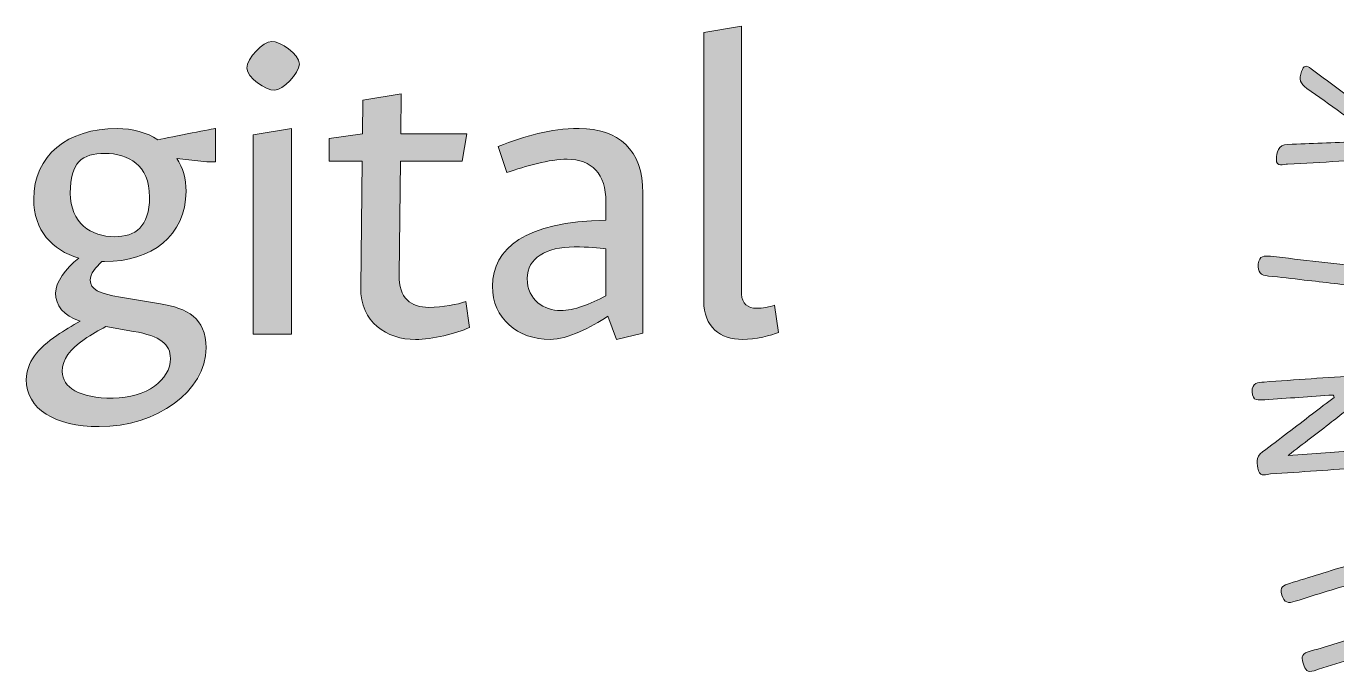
# Model space of a CAD drawing. Header units: inches. Extents: x 5 to 205, y -289 to -24.
# Drawn here: x 92.73 to 100, y -73.97 to -70.38 of the extents above; entities that cross this region are included whole.
import ezdxf

# ---------------------------------------------------------------- set-up
doc = ezdxf.new("R2010")
doc.units = ezdxf.units.IN
doc.header["$MEASUREMENT"] = 0
doc.layers.add('Capa 1', color=7, linetype='Continuous')

# ---------------------------------------------------------------- blocks, each defined once
blk = doc.blocks.new('block 16')
at = {"layer": 'Capa 1', "true_color": 0x201815}
h = blk.add_hatch(color=250, dxfattribs=at)
h.dxf.hatch_style = 2
edge = h.paths.add_edge_path()
edge.add_spline(control_points=[(96.9023, -72.0762), (96.8652, -72.0934), (96.7714, -72.1157), (96.7023, -72.1157), (96.5786, -72.1157), (96.4873, -72.0466), (96.4873, -71.9033), (96.4873, -71.9033), (96.4873, -70.4109), (96.4873, -70.4109), (96.4873, -70.4109), (96.6973, -70.3762), (96.6973, -70.3762), (96.6973, -70.3762), (96.6973, -71.8637), (96.6973, -71.8637), (96.6973, -71.9155), (96.7319, -71.9427), (96.7813, -71.9427), (96.811, -71.9427), (96.8554, -71.9353), (96.88, -71.9255), (96.88, -71.9255), (96.9023, -72.0762), (96.9023, -72.0762)], knot_values=[0, 0, 0, 0, 1, 1, 1, 2, 2, 2, 3, 3, 3, 4, 4, 4, 5, 5, 5, 6, 6, 6, 7, 7, 7, 8, 8, 8, 8], degree=3, periodic=1)
h = blk.add_hatch(color=250, dxfattribs=at)
h.dxf.hatch_style = 2
edge = h.paths.add_edge_path()
edge.add_spline(control_points=[(94.0895, -70.4603), (94.134, -70.4603), (94.2427, -70.5294), (94.2427, -70.5862), (94.2427, -70.6406), (94.1488, -70.7321), (94.1043, -70.7321), (94.0575, -70.7321), (93.9512, -70.6629), (93.9512, -70.6084), (93.9512, -70.5542), (94.0427, -70.4603), (94.0895, -70.4603)], knot_values=[0, 0, 0, 0, 1, 1, 1, 2, 2, 2, 3, 3, 3, 4, 4, 4, 4], degree=3, periodic=1)
h.paths.add_polyline_path([(94.1982, -70.9445), (94.1982, -72.086), (93.9858, -72.086), (93.9858, -70.9791)])
h = blk.add_hatch(color=250, dxfattribs=at)
h.dxf.hatch_style = 2
edge = h.paths.add_edge_path()
edge.add_spline(control_points=[(94.8872, -72.1157), (94.7267, -72.1157), (94.581, -72.0218), (94.5834, -71.8266), (94.5834, -71.8266), (94.5908, -71.1249), (94.5908, -71.1249), (94.5908, -71.1249), (94.4078, -71.1249), (94.4078, -71.1249), (94.4078, -71.1249), (94.4078, -70.9989), (94.4078, -70.9989), (94.4078, -70.9989), (94.5932, -70.9741), (94.5932, -70.9741), (94.5932, -70.9741), (94.5958, -70.7864), (94.5958, -70.7864), (94.5958, -70.7864), (94.8082, -70.7518), (94.8082, -70.7518), (94.8082, -70.7518), (94.8058, -70.9741), (94.8058, -70.9741), (94.8058, -70.9741), (95.1715, -70.9741), (95.1715, -70.9741), (95.1715, -70.9741), (95.1466, -71.1249), (95.1466, -71.1249), (95.1466, -71.1249), (94.8032, -71.1249), (94.8032, -71.1249), (94.8032, -71.1249), (94.7958, -71.7574), (94.7958, -71.7574), (94.7934, -71.8859), (94.8626, -71.9377), (94.9613, -71.9377), (95.0404, -71.9377), (95.1194, -71.9205), (95.1665, -71.9057), (95.1665, -71.9057), (95.1863, -72.049), (95.1863, -72.049), (95.1146, -72.0836), (94.9811, -72.1157), (94.8872, -72.1157)], knot_values=[0, 0, 0, 0, 1, 1, 1, 2, 2, 2, 3, 3, 3, 4, 4, 4, 5, 5, 5, 6, 6, 6, 7, 7, 7, 8, 8, 8, 9, 9, 9, 10, 10, 10, 11, 11, 11, 12, 12, 12, 13, 13, 13, 14, 14, 14, 15, 15, 15, 16, 16, 16, 16], degree=3, periodic=1)
h = blk.add_hatch(color=250, dxfattribs=at)
h.dxf.hatch_style = 2
edge = h.paths.add_edge_path()
edge.add_spline(control_points=[(93.1316, -72.5999), (92.8846, -72.5999), (92.7265, -72.5012), (92.7265, -72.338), (92.7265, -72.2466), (92.7931, -72.1627), (92.8968, -72.0934), (92.9364, -72.0662), (92.9833, -72.039), (93.0253, -72.0144), (92.9339, -71.9848), (92.8894, -71.9255), (92.8894, -71.8587), (92.8894, -71.797), (92.9439, -71.7253), (93.0179, -71.6635), (92.8698, -71.6215), (92.7683, -71.508), (92.7683, -71.3374), (92.7683, -71.0928), (92.9563, -70.9445), (93.2305, -70.9445), (93.317, -70.9445), (93.396, -70.9667), (93.4577, -71.0063), (93.5368, -70.9915), (93.7765, -70.9421), (93.7765, -70.9445), (93.7765, -70.9445), (93.7765, -71.1299), (93.7765, -71.1299), (93.7765, -71.1299), (93.7295, -71.1299), (93.7295, -71.1299), (93.7295, -71.1299), (93.5616, -71.11), (93.5616, -71.11), (93.5962, -71.1619), (93.6134, -71.2237), (93.6134, -71.293), (93.6134, -71.54), (93.4207, -71.6833), (93.1612, -71.6833), (93.1562, -71.6833), (93.1514, -71.6833), (93.1464, -71.6833), (93.1118, -71.7153), (93.0822, -71.75), (93.0822, -71.787), (93.0822, -71.8364), (93.1266, -71.8612), (93.2501, -71.8809), (93.2501, -71.8809), (93.4725, -71.9181), (93.4725, -71.9181), (93.6184, -71.9427), (93.7245, -71.9946), (93.7245, -72.1627), (93.7245, -72.4023), (93.4503, -72.5999), (93.1316, -72.5999)], knot_values=[0, 0, 0, 0, 1, 1, 1, 2, 2, 2, 3, 3, 3, 4, 4, 4, 5, 5, 5, 6, 6, 6, 7, 7, 7, 8, 8, 8, 9, 9, 9, 10, 10, 10, 11, 11, 11, 12, 12, 12, 13, 13, 13, 14, 14, 14, 15, 15, 15, 16, 16, 16, 17, 17, 17, 18, 18, 18, 19, 19, 19, 20, 20, 20, 20], degree=3, periodic=1)
edge = h.paths.add_edge_path()
edge.add_spline(control_points=[(93.5269, -72.2219), (93.5269, -72.1429), (93.4725, -72.0959), (93.3218, -72.0712), (93.3218, -72.0712), (93.1686, -72.044), (93.1686, -72.044), (93.1292, -72.0662), (93.0896, -72.086), (93.0476, -72.1157), (92.9711, -72.1701), (92.9265, -72.2244), (92.9265, -72.2936), (92.9265, -72.3825), (93.0203, -72.4417), (93.2083, -72.4417), (93.396, -72.4417), (93.5269, -72.338), (93.5269, -72.2219)], knot_values=[0, 0, 0, 0, 1, 1, 1, 2, 2, 2, 3, 3, 3, 4, 4, 4, 5, 5, 5, 6, 6, 6, 6], degree=3, periodic=1)
edge = h.paths.add_edge_path()
edge.add_spline(control_points=[(93.1637, -71.0828), (93.0353, -71.0828), (92.9711, -71.1323), (92.9711, -71.3028), (92.9711, -71.4707), (93.0872, -71.545), (93.2157, -71.545), (93.3318, -71.545), (93.4108, -71.4906), (93.4108, -71.325), (93.4108, -71.1447), (93.2922, -71.0828), (93.1637, -71.0828)], knot_values=[0, 0, 0, 0, 1, 1, 1, 2, 2, 2, 3, 3, 3, 4, 4, 4, 4], degree=3, periodic=1)
h = blk.add_hatch(color=250, dxfattribs=at)
h.dxf.hatch_style = 2
edge = h.paths.add_edge_path()
edge.add_spline(control_points=[(95.9542, -71.9872), (95.8627, -72.0466), (95.7318, -72.1157), (95.6355, -72.1157), (95.4526, -72.1157), (95.3143, -71.9996), (95.3143, -71.8192), (95.3143, -71.6116), (95.497, -71.4609), (95.9444, -71.4535), (95.9444, -71.4535), (95.9444, -71.3522), (95.9444, -71.3522), (95.9444, -71.1965), (95.8653, -71.115), (95.7294, -71.115), (95.6305, -71.115), (95.4996, -71.1521), (95.3933, -71.1891), (95.3933, -71.1891), (95.3465, -71.0434), (95.3465, -71.0434), (95.502, -70.9841), (95.6281, -70.9445), (95.796, -70.9445), (96.0134, -70.9445), (96.1493, -71.0606), (96.1493, -71.3028), (96.1493, -71.3028), (96.1493, -72.081), (96.1493, -72.081), (96.1493, -72.081), (96.0036, -72.1157), (96.0036, -72.1157), (96.0036, -72.1157), (95.9542, -71.9872), (95.9542, -71.9872)], knot_values=[0, 0, 0, 0, 1, 1, 1, 2, 2, 2, 3, 3, 3, 4, 4, 4, 5, 5, 5, 6, 6, 6, 7, 7, 7, 8, 8, 8, 9, 9, 9, 10, 10, 10, 11, 11, 11, 12, 12, 12, 12], degree=3, periodic=1)
edge = h.paths.add_edge_path()
edge.add_spline(control_points=[(95.9444, -71.8735), (95.9444, -71.8735), (95.9444, -71.6116), (95.9444, -71.6116), (95.9073, -71.6067), (95.8455, -71.6018), (95.7688, -71.6018), (95.6133, -71.6018), (95.507, -71.6635), (95.507, -71.7772), (95.507, -71.8983), (95.6033, -71.9551), (95.6924, -71.9551), (95.7664, -71.9551), (95.8579, -71.9181), (95.9444, -71.8735)], knot_values=[0, 0, 0, 0, 1, 1, 1, 2, 2, 2, 3, 3, 3, 4, 4, 4, 5, 5, 5, 5], degree=3, periodic=1)
at = {"layer": 'Capa 1', "lineweight": 0}
blk.add_lwpolyline([(94.1982, -70.9445), (94.1982, -72.086), (93.9858, -72.086), (93.9858, -70.9791), (94.1982, -70.9445)], dxfattribs=at)
for points, knots in [([(96.9023, -72.0762), (96.8652, -72.0934), (96.7714, -72.1157), (96.7023, -72.1157), (96.5786, -72.1157), (96.4873, -72.0466), (96.4873, -71.9033), (96.4873, -71.9033), (96.4873, -70.4109), (96.4873, -70.4109), (96.4873, -70.4109), (96.6973, -70.3762), (96.6973, -70.3762), (96.6973, -70.3762), (96.6973, -71.8637), (96.6973, -71.8637), (96.6973, -71.9155), (96.7319, -71.9427), (96.7813, -71.9427), (96.811, -71.9427), (96.8554, -71.9353), (96.88, -71.9255), (96.88, -71.9255), (96.9023, -72.0762), (96.9023, -72.0762)], [0, 0, 0, 0, 1, 1, 1, 2, 2, 2, 3, 3, 3, 4, 4, 4, 5, 5, 5, 6, 6, 6, 7, 7, 7, 8, 8, 8, 8]), ([(94.0895, -70.4603), (94.134, -70.4603), (94.2427, -70.5294), (94.2427, -70.5862), (94.2427, -70.6406), (94.1488, -70.7321), (94.1043, -70.7321), (94.0575, -70.7321), (93.9512, -70.6629), (93.9512, -70.6084), (93.9512, -70.5542), (94.0427, -70.4603), (94.0895, -70.4603)], [0, 0, 0, 0, 1, 1, 1, 2, 2, 2, 3, 3, 3, 4, 4, 4, 4]), ([(94.8872, -72.1157), (94.7267, -72.1157), (94.581, -72.0218), (94.5834, -71.8266), (94.5834, -71.8266), (94.5908, -71.1249), (94.5908, -71.1249), (94.5908, -71.1249), (94.4078, -71.1249), (94.4078, -71.1249), (94.4078, -71.1249), (94.4078, -70.9989), (94.4078, -70.9989), (94.4078, -70.9989), (94.5932, -70.9741), (94.5932, -70.9741), (94.5932, -70.9741), (94.5958, -70.7864), (94.5958, -70.7864), (94.5958, -70.7864), (94.8082, -70.7518), (94.8082, -70.7518), (94.8082, -70.7518), (94.8058, -70.9741), (94.8058, -70.9741), (94.8058, -70.9741), (95.1715, -70.9741), (95.1715, -70.9741), (95.1715, -70.9741), (95.1466, -71.1249), (95.1466, -71.1249), (95.1466, -71.1249), (94.8032, -71.1249), (94.8032, -71.1249), (94.8032, -71.1249), (94.7958, -71.7574), (94.7958, -71.7574), (94.7934, -71.8859), (94.8626, -71.9377), (94.9613, -71.9377), (95.0404, -71.9377), (95.1194, -71.9205), (95.1665, -71.9057), (95.1665, -71.9057), (95.1863, -72.049), (95.1863, -72.049), (95.1146, -72.0836), (94.9811, -72.1157), (94.8872, -72.1157)], [0, 0, 0, 0, 1, 1, 1, 2, 2, 2, 3, 3, 3, 4, 4, 4, 5, 5, 5, 6, 6, 6, 7, 7, 7, 8, 8, 8, 9, 9, 9, 10, 10, 10, 11, 11, 11, 12, 12, 12, 13, 13, 13, 14, 14, 14, 15, 15, 15, 16, 16, 16, 16]), ([(93.1316, -72.5999), (92.8846, -72.5999), (92.7265, -72.5012), (92.7265, -72.338), (92.7265, -72.2466), (92.7931, -72.1627), (92.8968, -72.0934), (92.9364, -72.0662), (92.9833, -72.039), (93.0253, -72.0144), (92.9339, -71.9848), (92.8894, -71.9255), (92.8894, -71.8587), (92.8894, -71.797), (92.9439, -71.7253), (93.0179, -71.6635), (92.8698, -71.6215), (92.7683, -71.508), (92.7683, -71.3374), (92.7683, -71.0928), (92.9563, -70.9445), (93.2305, -70.9445), (93.317, -70.9445), (93.396, -70.9667), (93.4577, -71.0063), (93.5368, -70.9915), (93.7765, -70.9421), (93.7765, -70.9445), (93.7765, -70.9445), (93.7765, -71.1299), (93.7765, -71.1299), (93.7765, -71.1299), (93.7295, -71.1299), (93.7295, -71.1299), (93.7295, -71.1299), (93.5616, -71.11), (93.5616, -71.11), (93.5962, -71.1619), (93.6134, -71.2237), (93.6134, -71.293), (93.6134, -71.54), (93.4207, -71.6833), (93.1612, -71.6833), (93.1562, -71.6833), (93.1514, -71.6833), (93.1464, -71.6833), (93.1118, -71.7153), (93.0822, -71.75), (93.0822, -71.787), (93.0822, -71.8364), (93.1266, -71.8612), (93.2501, -71.8809), (93.2501, -71.8809), (93.4725, -71.9181), (93.4725, -71.9181), (93.6184, -71.9427), (93.7245, -71.9946), (93.7245, -72.1627), (93.7245, -72.4023), (93.4503, -72.5999), (93.1316, -72.5999)], [0, 0, 0, 0, 1, 1, 1, 2, 2, 2, 3, 3, 3, 4, 4, 4, 5, 5, 5, 6, 6, 6, 7, 7, 7, 8, 8, 8, 9, 9, 9, 10, 10, 10, 11, 11, 11, 12, 12, 12, 13, 13, 13, 14, 14, 14, 15, 15, 15, 16, 16, 16, 17, 17, 17, 18, 18, 18, 19, 19, 19, 20, 20, 20, 20]), ([(95.9542, -71.9872), (95.8627, -72.0466), (95.7318, -72.1157), (95.6355, -72.1157), (95.4526, -72.1157), (95.3143, -71.9996), (95.3143, -71.8192), (95.3143, -71.6116), (95.497, -71.4609), (95.9444, -71.4535), (95.9444, -71.4535), (95.9444, -71.3522), (95.9444, -71.3522), (95.9444, -71.1965), (95.8653, -71.115), (95.7294, -71.115), (95.6305, -71.115), (95.4996, -71.1521), (95.3933, -71.1891), (95.3933, -71.1891), (95.3465, -71.0434), (95.3465, -71.0434), (95.502, -70.9841), (95.6281, -70.9445), (95.796, -70.9445), (96.0134, -70.9445), (96.1493, -71.0606), (96.1493, -71.3028), (96.1493, -71.3028), (96.1493, -72.081), (96.1493, -72.081), (96.1493, -72.081), (96.0036, -72.1157), (96.0036, -72.1157), (96.0036, -72.1157), (95.9542, -71.9872), (95.9542, -71.9872)], [0, 0, 0, 0, 1, 1, 1, 2, 2, 2, 3, 3, 3, 4, 4, 4, 5, 5, 5, 6, 6, 6, 7, 7, 7, 8, 8, 8, 9, 9, 9, 10, 10, 10, 11, 11, 11, 12, 12, 12, 12]), ([(93.1637, -71.0828), (93.0353, -71.0828), (92.9711, -71.1323), (92.9711, -71.3028), (92.9711, -71.4707), (93.0872, -71.545), (93.2157, -71.545), (93.3318, -71.545), (93.4108, -71.4906), (93.4108, -71.325), (93.4108, -71.1447), (93.2922, -71.0828), (93.1637, -71.0828)], [0, 0, 0, 0, 1, 1, 1, 2, 2, 2, 3, 3, 3, 4, 4, 4, 4]), ([(95.9444, -71.8735), (95.9444, -71.8735), (95.9444, -71.6116), (95.9444, -71.6116), (95.9073, -71.6067), (95.8455, -71.6018), (95.7688, -71.6018), (95.6133, -71.6018), (95.507, -71.6635), (95.507, -71.7772), (95.507, -71.8983), (95.6033, -71.9551), (95.6924, -71.9551), (95.7664, -71.9551), (95.8579, -71.9181), (95.9444, -71.8735)], [0, 0, 0, 0, 1, 1, 1, 2, 2, 2, 3, 3, 3, 4, 4, 4, 5, 5, 5, 5]), ([(93.5269, -72.2219), (93.5269, -72.1429), (93.4725, -72.0959), (93.3218, -72.0712), (93.3218, -72.0712), (93.1686, -72.044), (93.1686, -72.044), (93.1292, -72.0662), (93.0896, -72.086), (93.0476, -72.1157), (92.9711, -72.1701), (92.9265, -72.2244), (92.9265, -72.2936), (92.9265, -72.3825), (93.0203, -72.4417), (93.2083, -72.4417), (93.396, -72.4417), (93.5269, -72.338), (93.5269, -72.2219)], [0, 0, 0, 0, 1, 1, 1, 2, 2, 2, 3, 3, 3, 4, 4, 4, 5, 5, 5, 6, 6, 6, 6])]:
    blk.add_open_spline(points, degree=3, knots=knots, dxfattribs=at)
blk = doc.blocks.new('block 17')
at = {"layer": 'Capa 1', "true_color": 0xffffff}
h = blk.add_hatch(color=7, dxfattribs=at)
h.dxf.hatch_style = 2
edge = h.paths.add_edge_path()
edge.add_spline(control_points=[(100.2239, -71.0025), (100.0881, -70.9039), (99.9627, -70.811), (99.8349, -70.7216), (99.7975, -70.6954), (99.7898, -70.6694), (99.8049, -70.6282), (99.8176, -70.5935), (99.832, -70.5912), (99.8594, -70.6124), (99.9183, -70.658), (99.9784, -70.702), (100.038, -70.7466), (100.1367, -70.8205), (100.2348, -70.8955), (100.3347, -70.9678), (100.3657, -70.9902), (100.3713, -71.0141), (100.3605, -71.0483), (100.3501, -71.0814), (100.3412, -71.1086), (100.2966, -71.1107), (100.1071, -71.1197), (99.9177, -71.1326), (99.7281, -71.142), (99.7057, -71.1431), (99.6642, -71.16), (99.6655, -71.1153), (99.6665, -71.0778), (99.6738, -71.0348), (99.7291, -71.0329), (99.8563, -71.0285), (99.9834, -71.0227), (100.1106, -71.0183), (100.1438, -71.0171), (100.1769, -71.0161), (100.2239, -71.0025)], knot_values=[0, 0, 0, 0, 1, 1, 1, 2, 2, 2, 3, 3, 3, 4, 4, 4, 5, 5, 5, 6, 6, 6, 7, 7, 7, 8, 8, 8, 9, 9, 9, 10, 10, 10, 11, 11, 11, 12, 12, 12, 12], degree=3, periodic=1)
h = blk.add_hatch(color=7, dxfattribs=at)
h.dxf.hatch_style = 2
edge = h.paths.add_edge_path()
edge.add_spline(control_points=[(99.632, -71.6536), (99.8111, -71.674), (99.9902, -71.6946), (100.1693, -71.7148), (100.2016, -71.7185), (100.2193, -71.7304), (100.2139, -71.7679), (100.2086, -71.8057), (100.1991, -71.8311), (100.1526, -71.8251), (100.0419, -71.8106), (99.9308, -71.7985), (99.8199, -71.7856), (99.7537, -71.7779), (99.6876, -71.7695), (99.6213, -71.7634), (99.5786, -71.7594), (99.5603, -71.743), (99.5653, -71.6962), (99.5705, -71.6481), (99.5995, -71.6517), (99.632, -71.6536)], knot_values=[0, 0, 0, 0, 1, 1, 1, 2, 2, 2, 3, 3, 3, 4, 4, 4, 5, 5, 5, 6, 6, 6, 7, 7, 7, 7], degree=3, periodic=1)
h = blk.add_hatch(color=7, dxfattribs=at)
h.dxf.hatch_style = 2
edge = h.paths.add_edge_path()
edge.add_spline(control_points=[(99.9813, -72.4243), (99.8544, -72.433), (99.7275, -72.442), (99.6005, -72.4501), (99.568, -72.4521), (99.5321, -72.4607), (99.5308, -72.4063), (99.5296, -72.3559), (99.5636, -72.3544), (99.5969, -72.352), (99.7708, -72.3394), (99.9449, -72.3277), (100.1189, -72.3163), (100.1416, -72.3148), (100.1696, -72.3085), (100.1781, -72.3395), (100.1871, -72.3722), (100.1908, -72.4056), (100.1581, -72.4305), (100.0957, -72.4781), (100.0336, -72.5261), (99.9714, -72.574), (99.8943, -72.6333), (99.8172, -72.6927), (99.7309, -72.7592), (99.8747, -72.7495), (100.0053, -72.7407), (100.1359, -72.7317), (100.1689, -72.7294), (100.2043, -72.7182), (100.2091, -72.7714), (100.2139, -72.8247), (100.1813, -72.8256), (100.1428, -72.828), (99.9726, -72.8387), (99.8026, -72.8518), (99.6324, -72.8623), (99.6101, -72.8637), (99.5778, -72.8821), (99.5671, -72.8449), (99.5563, -72.8072), (99.5474, -72.7694), (99.5888, -72.739), (99.6822, -72.6705), (99.7735, -72.5993), (99.8656, -72.5292), (99.9059, -72.4985), (99.9461, -72.4678), (99.9864, -72.4371), (99.9847, -72.4328), (99.983, -72.4286), (99.9813, -72.4243)], knot_values=[0, 0, 0, 0, 1, 1, 1, 2, 2, 2, 3, 3, 3, 4, 4, 4, 5, 5, 5, 6, 6, 6, 7, 7, 7, 8, 8, 8, 9, 9, 9, 10, 10, 10, 11, 11, 11, 12, 12, 12, 13, 13, 13, 14, 14, 14, 15, 15, 15, 16, 16, 16, 17, 17, 17, 17], degree=3, periodic=1)
h = blk.add_hatch(color=7, dxfattribs=at)
h.dxf.hatch_style = 2
edge = h.paths.add_edge_path()
edge.add_spline(control_points=[(100.1682, -73.3509), (100.2894, -73.3522), (100.3782, -73.4433), (100.4049, -73.594), (100.4243, -73.7039), (100.3735, -73.7936), (100.2613, -73.8322), (100.1334, -73.8762), (100.0032, -73.9133), (99.8745, -73.9549), (99.8382, -73.9666), (99.8248, -73.9502), (99.8157, -73.9193), (99.8068, -73.889), (99.7992, -73.8631), (99.8415, -73.8507), (99.9374, -73.8225), (100.0327, -73.7921), (100.128, -73.7619), (100.1597, -73.7519), (100.1918, -73.7418), (100.2219, -73.7279), (100.3011, -73.6911), (100.3244, -73.6239), (100.2906, -73.5363), (100.2622, -73.4627), (100.2064, -73.4359), (100.1243, -73.4602), (100.0058, -73.4952), (99.8878, -73.5316), (99.7702, -73.5695), (99.7315, -73.5821), (99.7093, -73.5781), (99.6952, -73.5347), (99.6804, -73.4894), (99.7061, -73.4801), (99.7384, -73.4702), (99.8509, -73.4358), (99.9631, -73.4003), (100.0757, -73.3664), (100.1056, -73.3574), (100.1362, -73.3491), (100.1682, -73.3509)], knot_values=[0, 0, 0, 0, 1, 1, 1, 2, 2, 2, 3, 3, 3, 4, 4, 4, 5, 5, 5, 6, 6, 6, 7, 7, 7, 8, 8, 8, 9, 9, 9, 10, 10, 10, 11, 11, 11, 12, 12, 12, 13, 13, 13, 14, 14, 14, 14], degree=3, periodic=1)
at = {"layer": 'Capa 1', "lineweight": 0}
for points, knots in [([(100.2239, -71.0025), (100.0881, -70.9039), (99.9627, -70.811), (99.8349, -70.7216), (99.7975, -70.6954), (99.7898, -70.6694), (99.8049, -70.6282), (99.8176, -70.5935), (99.832, -70.5912), (99.8594, -70.6124), (99.9183, -70.658), (99.9784, -70.702), (100.038, -70.7466), (100.1367, -70.8205), (100.2348, -70.8955), (100.3347, -70.9678), (100.3657, -70.9902), (100.3713, -71.0141), (100.3605, -71.0483), (100.3501, -71.0814), (100.3412, -71.1086), (100.2966, -71.1107), (100.1071, -71.1197), (99.9177, -71.1326), (99.7281, -71.142), (99.7057, -71.1431), (99.6642, -71.16), (99.6655, -71.1153), (99.6665, -71.0778), (99.6738, -71.0348), (99.7291, -71.0329), (99.8563, -71.0285), (99.9834, -71.0227), (100.1106, -71.0183), (100.1438, -71.0171), (100.1769, -71.0161), (100.2239, -71.0025)], [0, 0, 0, 0, 1, 1, 1, 2, 2, 2, 3, 3, 3, 4, 4, 4, 5, 5, 5, 6, 6, 6, 7, 7, 7, 8, 8, 8, 9, 9, 9, 10, 10, 10, 11, 11, 11, 12, 12, 12, 12]), ([(99.632, -71.6536), (99.8111, -71.674), (99.9902, -71.6946), (100.1693, -71.7148), (100.2016, -71.7185), (100.2193, -71.7304), (100.2139, -71.7679), (100.2086, -71.8057), (100.1991, -71.8311), (100.1526, -71.8251), (100.0419, -71.8106), (99.9308, -71.7985), (99.8199, -71.7856), (99.7537, -71.7779), (99.6876, -71.7695), (99.6213, -71.7634), (99.5786, -71.7594), (99.5603, -71.743), (99.5653, -71.6962), (99.5705, -71.6481), (99.5995, -71.6517), (99.632, -71.6536)], [0, 0, 0, 0, 1, 1, 1, 2, 2, 2, 3, 3, 3, 4, 4, 4, 5, 5, 5, 6, 6, 6, 7, 7, 7, 7]), ([(99.9813, -72.4243), (99.8544, -72.433), (99.7275, -72.442), (99.6005, -72.4501), (99.568, -72.4521), (99.5321, -72.4607), (99.5308, -72.4063), (99.5296, -72.3559), (99.5636, -72.3544), (99.5969, -72.352), (99.7708, -72.3394), (99.9449, -72.3277), (100.1189, -72.3163), (100.1416, -72.3148), (100.1696, -72.3085), (100.1781, -72.3395), (100.1871, -72.3722), (100.1908, -72.4056), (100.1581, -72.4305), (100.0957, -72.4781), (100.0336, -72.5261), (99.9714, -72.574), (99.8943, -72.6333), (99.8172, -72.6927), (99.7309, -72.7592), (99.8747, -72.7495), (100.0053, -72.7407), (100.1359, -72.7317), (100.1689, -72.7294), (100.2043, -72.7182), (100.2091, -72.7714), (100.2139, -72.8247), (100.1813, -72.8256), (100.1428, -72.828), (99.9726, -72.8387), (99.8026, -72.8518), (99.6324, -72.8623), (99.6101, -72.8637), (99.5778, -72.8821), (99.5671, -72.8449), (99.5563, -72.8072), (99.5474, -72.7694), (99.5888, -72.739), (99.6822, -72.6705), (99.7735, -72.5993), (99.8656, -72.5292), (99.9059, -72.4985), (99.9461, -72.4678), (99.9864, -72.4371), (99.9847, -72.4328), (99.983, -72.4286), (99.9813, -72.4243)], [0, 0, 0, 0, 1, 1, 1, 2, 2, 2, 3, 3, 3, 4, 4, 4, 5, 5, 5, 6, 6, 6, 7, 7, 7, 8, 8, 8, 9, 9, 9, 10, 10, 10, 11, 11, 11, 12, 12, 12, 13, 13, 13, 14, 14, 14, 15, 15, 15, 16, 16, 16, 17, 17, 17, 17]), ([(100.1682, -73.3509), (100.2894, -73.3522), (100.3782, -73.4433), (100.4049, -73.594), (100.4243, -73.7039), (100.3735, -73.7936), (100.2613, -73.8322), (100.1334, -73.8762), (100.0032, -73.9133), (99.8745, -73.9549), (99.8382, -73.9666), (99.8248, -73.9502), (99.8157, -73.9193), (99.8068, -73.889), (99.7992, -73.8631), (99.8415, -73.8507), (99.9374, -73.8225), (100.0327, -73.7921), (100.128, -73.7619), (100.1597, -73.7519), (100.1918, -73.7418), (100.2219, -73.7279), (100.3011, -73.6911), (100.3244, -73.6239), (100.2906, -73.5363), (100.2622, -73.4627), (100.2064, -73.4359), (100.1243, -73.4602), (100.0058, -73.4952), (99.8878, -73.5316), (99.7702, -73.5695), (99.7315, -73.5821), (99.7093, -73.5781), (99.6952, -73.5347), (99.6804, -73.4894), (99.7061, -73.4801), (99.7384, -73.4702), (99.8509, -73.4358), (99.9631, -73.4003), (100.0757, -73.3664), (100.1056, -73.3574), (100.1362, -73.3491), (100.1682, -73.3509)], [0, 0, 0, 0, 1, 1, 1, 2, 2, 2, 3, 3, 3, 4, 4, 4, 5, 5, 5, 6, 6, 6, 7, 7, 7, 8, 8, 8, 9, 9, 9, 10, 10, 10, 11, 11, 11, 12, 12, 12, 13, 13, 13, 14, 14, 14, 14])]:
    blk.add_open_spline(points, degree=3, knots=knots, dxfattribs=at)

msp = doc.modelspace()

# ---------------------------------------------------------------- block references
at = {"layer": 'Capa 1'}
for name in ['block 17', 'block 16']:
    msp.add_blockref(name, (0, 0), dxfattribs=at)

doc.saveas('drawing.dxf')
